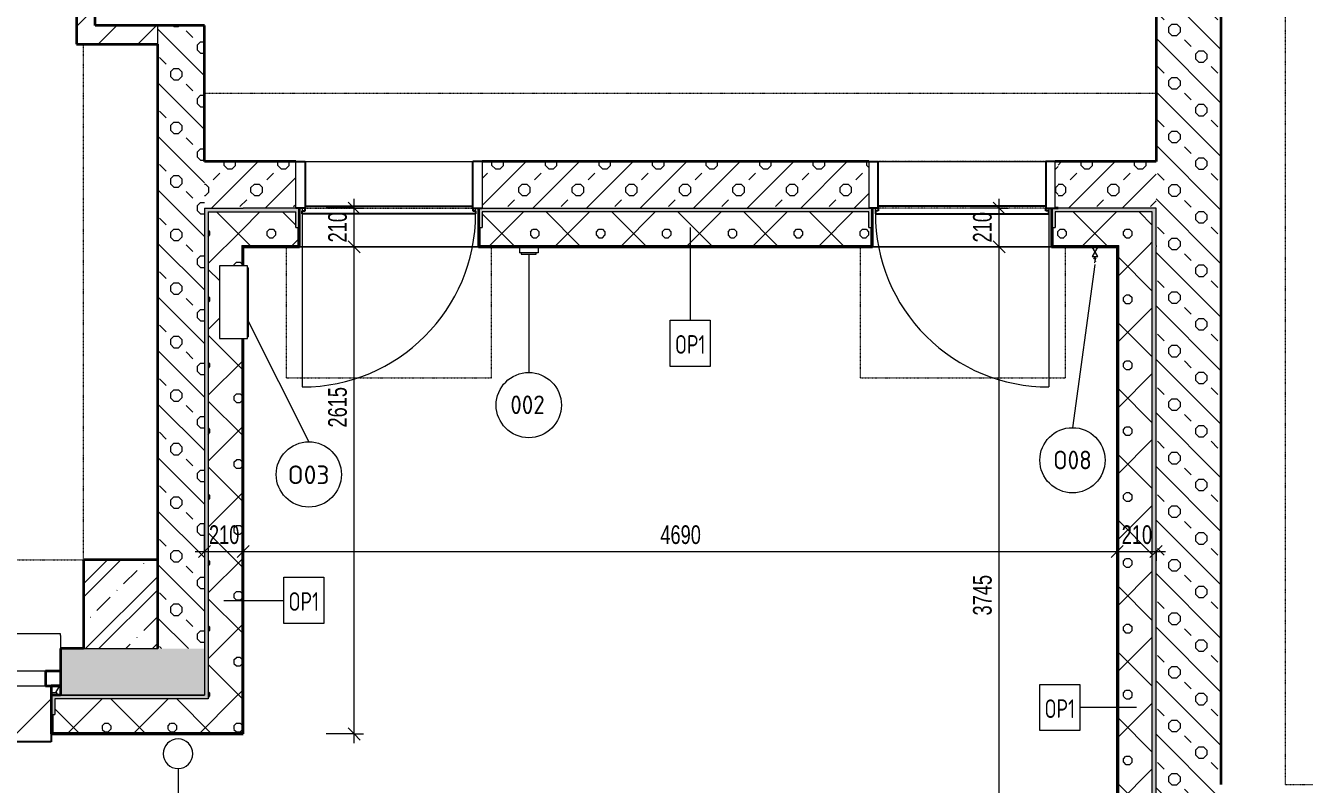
# Model space of a CAD drawing. Header units: millimetres. Extents: x -3281 to 232784, y -45352 to 20466.
# Drawn here: x 16537 to 23399, y -28413 to -24339 of the extents above; entities that cross this region are included whole.
import ezdxf

# ---------------------------------------------------------------- set-up
doc = ezdxf.new("R2010")
doc.units = ezdxf.units.MM
doc.linetypes.add('Dash dot dot', pattern=[5, 2, -1, 0, -1, 0, -1])
doc.linetypes.add('Čerchovaná se dvěma tečkami', pattern=[2.59, 1, -0.53, 0, -0.53, 0, -0.53])
for name, color, linetype, lineweight in [('A-ANNO-DIMS', 211, 'Continuous', 9), ('A-ANNO-DIMS-50', 211, 'Continuous', 9), ('A-DETL', 90, 'Continuous', 13), ('A-DETL-THIN', 151, 'Continuous', 13), ('A-DOOR', 31, 'Continuous', 13), ('A-DOOR-FRAM', 31, 'Continuous', 25), ('A-GENM', 13, 'Continuous', 13), ('A-GENM-IDEN', 13, 'Continuous', 9), ('A-GLAZ', 151, 'Continuous', 13), ('A-WALL', 113, 'Continuous', 13), ('A-WALL-IDEN', 211, 'Continuous', 9), ('E-ELEC-FIXT', 91, 'Continuous', 13), ('E-ELEC-FIXT-IDEN', 2, 'Continuous', 9), ('E-POWR-CNDT-IDEN', 130, 'Continuous', 9), ('E-POWR-RISE', 130, 'Continuous', 13), ('P-SANR-FIXT', 6, 'Continuous', 13), ('P-SANR-FIXT-IDEN', 2, 'Continuous', 9), ('Q-SPCQ', 91, 'Continuous', 13)]:
    doc.layers.add(name, color=color, linetype=linetype, lineweight=lineweight)
doc.layers.add('A-DETL-MBND', color=5, linetype='Continuous')
doc.layers.add('A-WALL-PATT', color=111, linetype='Continuous')
doc.styles.add('Arial_1', font='arial.ttf', dxfattribs={"width": 0.7, "height": 100})
doc.styles.add('ISOCPEUR', font='isocpeur.ttf', dxfattribs={"width": 0.75, "height": 100})
doc.styles.add('ISOCPEUR_1', font='isocpeur.ttf', dxfattribs={"width": 0.9, "height": 100})
doc.styles.add('ISOCPEUR_3', font='isocpeur.ttf', dxfattribs={"height": 100})
doc.dimstyles.new('Vnitřní_-_průhledné_1', dxfattribs={"dimscale": 304.8, "dimtxt": 102.02594, "dimasz": 0.213255, "dimexe": 0.164042, "dimexo": 0.0625, "dimgap": 0.032808, "dimtad": 1, "dimdec": 0, "dimrnd": 5, "dimzin": 0, "dimdsep": 46, "dimtxsty": 'Arial_1', "dimblk1": 'OBLIQUE', "dimblk2": 'OBLIQUE', "dimsah": 1, "dimcen": 0.09, "dimdle": 0.164042, "dimazin": 0, "dimtfac": 1, "dimtdec": 4, "dimtix": 1, "dimtmove": 0, "dimatfit": 3, "dimfxl": 0.492126, "dimfxlon": 1, "dimtvp": 1, "dimtolj": 1, "dimtzin": 0, "dimarcsym": 2})
doc.dimstyles.new('Vnitřní_-_průhledné_2', dxfattribs={"dimscale": 304.8, "dimtxt": 102.02594, "dimasz": 0.213255, "dimexe": 0.164042, "dimexo": 0.0625, "dimgap": 0.032808, "dimtad": 1, "dimdec": 0, "dimrnd": 5, "dimzin": 0, "dimdsep": 46, "dimtxsty": 'Arial_1', "dimblk1": 'OBLIQUE', "dimblk2": 'OBLIQUE', "dimsah": 1, "dimcen": 0.09, "dimdle": 0.164042, "dimazin": 0, "dimtfac": 1, "dimtdec": 4, "dimtix": 1, "dimtmove": 2, "dimatfit": 3, "dimfxl": 0.492126, "dimfxlon": 1, "dimtvp": 1, "dimtolj": 1, "dimtzin": 0, "dimarcsym": 2})
pattern_1 = [(45, (0, 0), (-106.066, 106.066), [])]
pattern_2 = [(45, (0, 0), (0.0007, 353.5527), []), (315, (0, 0), (353.552, 0), []), (270, (153.68, 9.56), (176.771, -176.771), [19.139, -334.416]), (270, (199.87, 9.56), (176.771, -176.771), [19.139, -334.416]), (0, (166.57, 23.1), (176.771, 176.771), [19.139, -334.416]), (0, (166.57, -23.1), (176.771, 176.771), [19.139, -334.416]), (45, (153.68, 9.56), (0.0007, 353.5527), [19.139, -230.861]), (45, (186.35, -23.1), (0.0007, 353.5527), [19.139, -230.861]), (315, (186.35, 23.1), (353.552, 0), [19.139, -230.861]), (315, (153.68, -9.56), (353.552, 0), [19.139, -230.861])]

# ---------------------------------------------------------------- blocks, each defined once
blk = doc.blocks.new('OKNO_2k_nadsvetlik - OKNO_2k_nadsvetlik 2400 x 1800-2039437-1NP_NÁVRH A')
at = {"layer": 'A-GLAZ'}
h = blk.add_hatch(dxfattribs=at)
h.set_pattern_fill('FP_73', color=256, style=0, pattern_type=2)
h.set_pattern_definition([(180, (15524.244, -27808.807), (-75, -43.3), [50, -100]), (240, (15474.244, -27808.807), (-0.0011, -86.601905), [50, -100]), (120, (15474.244, -27808.807), (-74.9989, 43.301905), [50, -100])])
h.paths.add_polyline_path([(-1151, 125), (-1200, 125), (-1200, 75), (-1150, 75), (-1150, 125)])
h.paths.add_polyline_path([(1150, 125), (1150, 75), (1200, 75), (1200, 125), (1151, 125)])
at = {"layer": 'A-GLAZ', "lineweight": 35}
for p, q in [((-1200, 75), (-1150, 75)), ((-1120, 75), (-1200, 75)), ((-1150, 75), (-1150, 125)), ((-1120, -5), (-1120, 75)), ((40, 75), (-40, 75)), ((-40, 75), (-40, -5)), ((40, -5), (40, 75)), ((1200, 75), (1120, 75)), ((1120, 75), (1120, -5)), ((1150, 125), (1150, 75)), ((1150, 75), (1200, 75)), ((-1200, -5), (-1120, -5)), ((-40, -5), (40, -5)), ((1120, -5), (1200, -5))]:
    blk.add_line(p, q, dxfattribs=at)
at = {"layer": 'A-GLAZ'}
for p, q in [((-40, 75), (-1120, 75)), ((1120, 75), (40, 75)), ((-1120, -5), (-40, -5)), ((40, -5), (1120, -5))]:
    blk.add_line(p, q, dxfattribs=at)
blk = doc.blocks.new('parapet s nosem_vnitní - parapet s nosem_vnitní-1280305-1NP_NÁVRH A')
at = {"layer": 'A-GENM'}
for p, q in [((-1200, -190), (-1200, -120)), ((1200, -120), (1200, -190)), ((-1200, -190), (-1200, -200)), ((-1200, -200), (1200, -200)), ((1200, -200), (1200, -190))]:
    blk.add_line(p, q, dxfattribs=at)
blk = doc.blocks.new('parapet_ext - parapet_ext-V26-1NP_NÁVRH A')
at = {"layer": 'Q-SPCQ'}
h = blk.add_hatch(dxfattribs=at)
h.set_pattern_fill('FP_74', color=11, style=0, pattern_type=2)
h.set_pattern_definition([(225, (15524.24, -27883.8), (176.7767, -176.7767), [])])
h.paths.add_polyline_path([(1150, 300), (-1150, 300), (-1150, 0), (1150, 0), (1150, 258)])
at = {"layer": 'Q-SPCQ', "color": 21, "lineweight": 25}
for p, q in [((-1150, 258), (-1150, 300)), ((-1150, 300), (1150, 300)), ((1150, 300), (1150, 258))]:
    blk.add_line(p, q, dxfattribs=at)
blk = doc.blocks.new('DVERE_1k_oblozka - DD03_01_900x1970-1570596-1NP_NÁVRH A')
at = {"layer": 'A-DOOR'}
for p, q in [((-500, 127.9), (-450, 127.9)), ((-500, -122.1), (-500, 127.9)), ((-450, 127.9), (-450, -122.1)), ((450, 127.9), (500, 127.9)), ((450, -122.1), (450, 127.9)), ((500, 127.9), (500, -122.1)), ((-450, -122.1), (-500, -122.1)), ((-465, -122.1), (-465, -1082.1)), ((500, -122.1), (450, -122.1)), ((465, -152.1), (465, -122.1)), ((355, -152.1), (-355, -152.1))]:
    blk.add_line(p, q, dxfattribs=at)
at = {"layer": 'A-DOOR', "linetype": 'Čerchovaná se dvěma tečkami'}
for p, q in [((-450, 127.9), (450, 127.9)), ((-450, -122.1), (450, -122.1))]:
    blk.add_line(p, q, dxfattribs=at)
at = {"layer": 'A-DOOR', "lineweight": 25}
for p, q in [((-465, -137.1), (-450, -137.1)), ((-465, -152.1), (-465, -137.1)), ((-450, -112.1), (450, -112.1)), ((-450, -137.1), (-450, -122.1)), ((450, -122.1), (450, -137.1)), ((450, -137.1), (465, -137.1)), ((465, -137.1), (465, -152.1)), ((465, -152.1), (-465, -152.1))]:
    blk.add_line(p, q, dxfattribs=at)
at = {"layer": 'A-DOOR'}
blk.add_arc((-465, -152.1), 930, 270, 0, dxfattribs=at)
at = {"layer": 'A-DOOR-FRAM'}
for p, q in [((-500, 127.9), (-450, 127.9)), ((-450, 127.9), (-450, -122.1)), ((450, -122.1), (450, 127.9)), ((500, 127.9), (450, 127.9)), ((-450, -122.1), (-500, -122.1)), ((450, -122.1), (500, -122.1))]:
    blk.add_line(p, q, dxfattribs=at)
blk = doc.blocks.new('Vývod_ uzávěr na klíč_ 15_20 mm_ se závitem - DN 15-1585230-1NP_NÁVRH A')
at = {"layer": 'P-SANR-FIXT', "color": 11}
for p, q in [((14.9, -51.6), (-14.9, 0)), ((14.9, 0), (-14.9, -51.6)), ((-14.9, -51.6), (14.9, -51.6)), ((-7.4, -62.8), (0, -56.8)), ((0, -56.8), (7.4, -62.8))]:
    blk.add_line(p, q, dxfattribs=at)
blk.add_open_spline([(0, -62.8), (3.3, -65.6), (2.7, -68.6), (-1.6, -69.3), (-1.6, -72.1), (1.5, -73.9), (3.9, -77.9), (-0.3, -80.3), (-2.2, -82.1), (-2.5, -85.2), (0, -86)], degree=3, knots=[0, 0, 0, 0, 0.0128471, 0.02401618, 0.03573965, 0.0477994, 0.06209632, 0.07535326, 0.08693459, 0.09611218, 0.09611218, 0.09611218, 0.09611218], dxfattribs=at)
blk = doc.blocks.new('DVERE_1k_oblozka - DD03_01_900x1970-1570682-1NP_NÁVRH A')
at = {"layer": 'A-DOOR'}
for p, q in [((-465, 122.1), (-465, 1082.1)), ((355, 152.1), (-355, 152.1)), ((465, 152.1), (465, 122.1)), ((-450, 122.1), (-500, 122.1)), ((-500, 122.1), (-500, -127.9)), ((-450, -127.9), (-450, 122.1)), ((500, 122.1), (450, 122.1)), ((450, 122.1), (450, -127.9)), ((500, -127.9), (500, 122.1)), ((-500, -127.9), (-450, -127.9)), ((450, -127.9), (500, -127.9))]:
    blk.add_line(p, q, dxfattribs=at)
at = {"layer": 'A-DOOR', "lineweight": 25}
for p, q in [((465, 152.1), (-465, 152.1)), ((-465, 152.1), (-465, 137.1)), ((465, 137.1), (465, 152.1)), ((-465, 137.1), (-450, 137.1)), ((-450, 137.1), (-450, 122.1)), ((-450, 112.1), (450, 112.1)), ((450, 122.1), (450, 137.1)), ((450, 137.1), (465, 137.1))]:
    blk.add_line(p, q, dxfattribs=at)
at = {"layer": 'A-DOOR', "linetype": 'Čerchovaná se dvěma tečkami'}
for p, q in [((-450, 122.1), (450, 122.1)), ((-450, -127.9), (450, -127.9))]:
    blk.add_line(p, q, dxfattribs=at)
at = {"layer": 'A-DOOR'}
blk.add_arc((-465, 152.1), 930, 360, 90, dxfattribs=at)
at = {"layer": 'A-DOOR-FRAM'}
for p, q in [((-450, 122.1), (-500, 122.1)), ((-450, -127.9), (-450, 122.1)), ((450, 122.1), (450, -127.9)), ((450, 122.1), (500, 122.1)), ((-500, -127.9), (-450, -127.9)), ((500, -127.9), (450, -127.9))]:
    blk.add_line(p, q, dxfattribs=at)
blk = doc.blocks.new('DPS_ELE_elektroměrná_skříň - DPS_ELE_elektroměrná_skříň 2-1580150-1NP_NÁVRH A')
at = {"layer": 'E-ELEC-FIXT', "color": 11}
for p, q in [((195, 150), (-195, 150)), ((-195, 150), (-195, 0)), ((195, 0), (195, 150)), ((-195, 0), (195, 0)), ((-185, 0), (-185, -5)), ((185, -5), (185, 0)), ((185, -5), (-185, -5))]:
    blk.add_line(p, q, dxfattribs=at)
blk = doc.blocks.new('Vypínač_venkovní - Typ 1-2190683-1NP_NÁVRH A')
at = {"layer": 'A-GENM', "color": 11}
for p, q in [((35, 142), (35, 135)), ((115, 142), (35, 142)), ((115, 135), (115, 142)), ((25, 135), (125, 135)), ((25, 105), (25, 135)), ((125, 105), (25, 105)), ((125, 105), (125, 135))]:
    blk.add_line(p, q, dxfattribs=at)
blk = doc.blocks.new('DIMBLOCK20-1NP_NÁVRH A')
at = {"layer": 'A-ANNO-DIMS-50'}
for p, q in [((17496.5, -27161.7), (17496.5, -27011.7)), ((17704.5, -27161.7), (17704.5, -27011.7)), ((17446.5, -27161.7), (17704.5, -27161.7)), ((17496.5, -27161.7), (17496.5, -27211.7)), ((17704.5, -27161.7), (17704.5, -27211.7))]:
    blk.add_line(p, q, dxfattribs=at)
at = {"layer": 'A-ANNO-DIMS-50', "lineweight": 18}
for p, q in [((17496.5, -27161.7), (17464, -27194.2)), ((17496.5, -27161.7), (17529, -27129.2)), ((17704.5, -27161.7), (17672, -27194.2)), ((17704.5, -27161.7), (17737, -27129.2))]:
    blk.add_line(p, q, dxfattribs=at)
at = {"layer": 'A-ANNO-DIMS-50', "color": 0, "insert": (17520.4, -27021.9), "char_height": 100, "width": 192.123, "attachment_point": 1, "line_spacing_factor": 0.941778, "style": 'Arial_1'}
blk.add_mtext('210', dxfattribs=at)
blk = doc.blocks.new('_Oblique')
at = {"color": 0, "linetype": 'ByBlock', "lineweight": -2}
blk.add_line((-0.5, -0.5), (0.5, 0.5), dxfattribs=at)
blk = doc.blocks.new('DIMBLOCK21-1NP_NÁVRH A')
at = {"layer": 'A-ANNO-DIMS-50'}
for p, q in [((17704.5, -27161.7), (17704.5, -27011.7)), ((22394.5, -27161.7), (22394.5, -27011.7)), ((17704.5, -27161.7), (22394.5, -27161.7)), ((17704.5, -27161.7), (17704.5, -27211.7)), ((22394.5, -27161.7), (22394.5, -27211.7))]:
    blk.add_line(p, q, dxfattribs=at)
at = {"layer": 'A-ANNO-DIMS-50', "lineweight": 18}
for p, q in [((17704.5, -27161.7), (17672, -27194.2)), ((17704.5, -27161.7), (17737, -27129.2)), ((22394.5, -27161.7), (22362, -27194.2)), ((22394.5, -27161.7), (22427, -27129.2))]:
    blk.add_line(p, q, dxfattribs=at)
at = {"layer": 'A-ANNO-DIMS-50', "color": 0, "insert": (19942.7, -27021.9), "char_height": 100, "width": 256.164, "attachment_point": 1, "line_spacing_factor": 0.941778, "style": 'Arial_1'}
blk.add_mtext('4690', dxfattribs=at)
blk = doc.blocks.new('DIMBLOCK22-1NP_NÁVRH A')
at = {"layer": 'A-ANNO-DIMS-50'}
for p, q in [((22394.5, -27161.7), (22394.5, -27011.7)), ((22602.5, -27161.7), (22602.5, -27011.7)), ((22394.5, -27161.7), (22652.5, -27161.7)), ((22394.5, -27161.7), (22394.5, -27211.7)), ((22602.5, -27161.7), (22602.5, -27211.7))]:
    blk.add_line(p, q, dxfattribs=at)
at = {"layer": 'A-ANNO-DIMS-50', "lineweight": 18}
for p, q in [((22394.5, -27161.7), (22362, -27194.2)), ((22394.5, -27161.7), (22427, -27129.2)), ((22602.5, -27161.7), (22570, -27194.2)), ((22602.5, -27161.7), (22635, -27129.2))]:
    blk.add_line(p, q, dxfattribs=at)
at = {"layer": 'A-ANNO-DIMS-50', "color": 0, "insert": (22418.4, -27021.9), "char_height": 100, "width": 192.123, "attachment_point": 1, "line_spacing_factor": 0.941778, "style": 'Arial_1'}
blk.add_mtext('210', dxfattribs=at)
blk = doc.blocks.new('DIMBLOCK161-1NP_NÁVRH A')
at = {"layer": 'A-ANNO-DIMS-50'}
for p, q in [((18299.9, -25527.4), (18149.9, -25527.4)), ((18299.9, -28191.8), (18299.9, -25527.4)), ((18299.9, -25527.4), (18349.9, -25527.4)), ((18299.9, -28141.8), (18149.9, -28141.8)), ((18299.9, -28141.8), (18349.9, -28141.8))]:
    blk.add_line(p, q, dxfattribs=at)
at = {"layer": 'A-ANNO-DIMS-50', "lineweight": 18}
for p, q in [((18299.9, -25527.4), (18267.4, -25494.9)), ((18299.9, -25527.4), (18332.4, -25559.9)), ((18299.9, -28141.8), (18267.4, -28109.3)), ((18299.9, -28141.8), (18332.4, -28174.3))]:
    blk.add_line(p, q, dxfattribs=at)
at = {"layer": 'A-ANNO-DIMS-50', "color": 0, "insert": (18160.1, -26496.9), "char_height": 100, "width": 256.164, "attachment_point": 1, "rotation": 90, "line_spacing_factor": 0.941778, "style": 'Arial_1'}
blk.add_mtext('2615', dxfattribs=at)
blk = doc.blocks.new('DIMBLOCK162-1NP_NÁVRH A')
at = {"layer": 'A-ANNO-DIMS-50'}
for p, q in [((18299.9, -25319.4), (18149.9, -25319.4)), ((18299.9, -25527.4), (18299.9, -25269.4)), ((18299.9, -25319.4), (18349.9, -25319.4)), ((18299.9, -25527.4), (18149.9, -25527.4)), ((18299.9, -25527.4), (18349.9, -25527.4))]:
    blk.add_line(p, q, dxfattribs=at)
at = {"layer": 'A-ANNO-DIMS-50', "lineweight": 18}
for p, q in [((18299.9, -25319.4), (18267.4, -25286.9)), ((18299.9, -25319.4), (18332.4, -25351.9)), ((18299.9, -25527.4), (18267.4, -25494.9)), ((18299.9, -25527.4), (18332.4, -25559.9))]:
    blk.add_line(p, q, dxfattribs=at)
at = {"layer": 'A-ANNO-DIMS-50', "color": 0, "insert": (18160.1, -25503.4), "char_height": 100, "width": 192.123, "attachment_point": 1, "rotation": 90, "line_spacing_factor": 0.941778, "style": 'Arial_1'}
blk.add_mtext('210', dxfattribs=at)
blk = doc.blocks.new('DIMBLOCK163-1NP_NÁVRH A')
at = {"layer": 'A-ANNO-DIMS-50'}
for p, q in [((21760.2, -25527.4), (21610.2, -25527.4)), ((21760.2, -29320.5), (21760.2, -25527.4)), ((21760.2, -25527.4), (21810.2, -25527.4)), ((21760.2, -29270.5), (21710.2, -29270.5)), ((21760.2, -29270.5), (21910.2, -29270.5))]:
    blk.add_line(p, q, dxfattribs=at)
at = {"layer": 'A-ANNO-DIMS-50', "lineweight": 18}
for p, q in [((21760.2, -25527.4), (21727.7, -25494.9)), ((21760.2, -25527.4), (21792.7, -25559.9)), ((21760.2, -29270.5), (21727.7, -29238)), ((21760.2, -29270.5), (21792.7, -29303))]:
    blk.add_line(p, q, dxfattribs=at)
at = {"layer": 'A-ANNO-DIMS-50', "color": 0, "insert": (21620.4, -27505.7), "char_height": 100, "width": 256.164, "attachment_point": 1, "rotation": 90, "line_spacing_factor": 0.941778, "style": 'Arial_1'}
blk.add_mtext('3745', dxfattribs=at)
blk = doc.blocks.new('DIMBLOCK164-1NP_NÁVRH A')
at = {"layer": 'A-ANNO-DIMS-50'}
for p, q in [((21760.2, -25319.4), (21610.2, -25319.4)), ((21760.2, -25527.4), (21760.2, -25269.4)), ((21760.2, -25319.4), (21810.2, -25319.4)), ((21760.2, -25527.4), (21610.2, -25527.4)), ((21760.2, -25527.4), (21810.2, -25527.4))]:
    blk.add_line(p, q, dxfattribs=at)
at = {"layer": 'A-ANNO-DIMS-50', "lineweight": 18}
for p, q in [((21760.2, -25319.4), (21727.7, -25286.9)), ((21760.2, -25319.4), (21792.7, -25351.9)), ((21760.2, -25527.4), (21727.7, -25494.9)), ((21760.2, -25527.4), (21792.7, -25559.9))]:
    blk.add_line(p, q, dxfattribs=at)
at = {"layer": 'A-ANNO-DIMS-50', "color": 0, "insert": (21620.4, -25503.4), "char_height": 100, "width": 192.123, "attachment_point": 1, "rotation": 90, "line_spacing_factor": 0.941778, "style": 'Arial_1'}
blk.add_mtext('210', dxfattribs=at)
blk = doc.blocks.new('Popisek elektrického příslušenství - Orámované-1491386-1NP_NÁVRH A')
at = {"layer": 'E-ELEC-FIXT-IDEN'}
blk.add_circle((-0.1, -0.02), 3.5, dxfattribs=at)
blk = doc.blocks.new('Popiska mechanické zařízení_popiska_zařizovací_předměty - Popiska okna_Bublina-1601467-1NP_NÁVRH A')
at = {"layer": 'P-SANR-FIXT-IDEN'}
blk.add_circle((0, 0), 3.5, dxfattribs=at)
blk = doc.blocks.new('Popiska becný model_Bublina_CC - Popiska okna_Bublina-1416866-1NP_NÁVRH A')
at = {"layer": 'A-GENM-IDEN'}
blk.add_circle((0, 0), 3.5, dxfattribs=at)

msp = doc.modelspace()

# ---------------------------------------------------------------- hatches: boundary and pattern name
at = {"layer": 'A-WALL-PATT', "lineweight": 13}
h = msp.add_hatch(dxfattribs=at)
h.set_pattern_fill('FP_4', color=256, style=0, pattern_type=2)
h.set_pattern_definition(pattern_1)
h.paths.add_polyline_path([(16909.3, -24439.4), (16909.3, -20299.4), (16809.3, -20299.4), (16809.3, -24439.4)])
h = msp.add_hatch(dxfattribs=at)
h.set_pattern_fill('FP_20', color=256, angle=-135, style=0, pattern_type=2)
h.set_pattern_definition([(315, (22602.49, -25844.36), (143.684, 143.684), []), (270, (22669.79, -26073.31), (143.684, -143.684), [25.4, -261.968]), (315, (22669.8, -26098.71), (143.684, 143.684), [25.4, -177.8]), (360, (22687.75, -26116.67), (143.684, 143.684), [25.4, -261.968]), (45, (22713.15, -26116.67), (-143.684, 143.684), [25.4, -177.8]), (270, (22731.11, -26073.31), (143.684, -143.684), [25.4, -261.968]), (315, (22713.15, -26055.35), (143.684, 143.684), [25.4, -177.8]), (360, (22687.75, -26055.35), (143.684, 143.684), [25.4, -261.968]), (45, (22669.79, -26073.31), (-143.684, 143.684), [25.4, -177.8]), (315, (22754.33, -26139.9), (143.684, 143.684), [50.8, -152.4])])
h.paths.add_polyline_path([(22952.5, -29062.5), (22952.5, -22482.5), (22602.5, -22482.5), (22602.5, -29062.5), (22913.5, -29062.5)])
h = msp.add_hatch(dxfattribs=at)
h.set_pattern_fill('FP_4', color=256, style=0, pattern_type=2)
h.set_pattern_definition(pattern_1)
h.paths.add_polyline_path([(17246.5, -24339.4), (16909.3, -24339.4), (16909.3, -24439.4), (17246.5, -24439.4)])
h = msp.add_hatch(dxfattribs=at)
h.set_pattern_fill('FP_17', color=256, angle=-135, style=0, pattern_type=2)
h.set_pattern_definition([(315, (17246.45, -26083.43), (143.684, 143.684), []), (270, (17313.76, -26312.38), (143.684, -143.684), [25.4, -261.968]), (315, (17313.76, -26337.78), (143.684, 143.684), [25.4, -177.8]), (360, (17331.72, -26355.74), (143.684, 143.684), [25.4, -261.968]), (45, (17357.12, -26355.74), (-143.684, 143.684), [25.4, -177.8]), (270, (17375.08, -26312.38), (143.684, -143.684), [25.4, -261.968]), (315, (17357.12, -26294.42), (143.684, 143.684), [25.4, -177.8]), (360, (17331.72, -26294.42), (143.684, 143.684), [25.4, -261.968]), (45, (17313.76, -26312.38), (-143.684, 143.684), [25.4, -177.8]), (315, (17398.3, -26378.96), (143.684, 143.684), [50.8, -152.4])])
h.paths.add_polyline_path([(17496.5, -27683.8), (17496.5, -24339.4), (17246.5, -24339.4), (17246.5, -27683.8)])
h = msp.add_hatch(dxfattribs=at)
h.set_pattern_fill('FP_30', color=256, angle=-135, style=0, pattern_type=2)
h.set_pattern_definition([(45, (20121.31, -25319.37), (-143.684, 143.684), []), (2e-13, (20350.26, -25252.07), (143.684, 143.684), [25.4, -261.968]), (45, (20375.66, -25252.07), (-143.684, 143.684), [25.4, -177.8]), (90, (20393.62, -25234.11), (-143.684, 143.684), [25.4, -261.968]), (135, (20393.62, -25208.7), (-143.684, -143.684), [25.4, -177.8]), (2e-13, (20350.26, -25190.75), (143.684, 143.684), [25.4, -261.968]), (45, (20332.3, -25208.7), (-143.684, 143.684), [25.4, -177.8]), (90, (20332.3, -25234.11), (-143.684, 143.684), [25.4, -261.968]), (135, (20350.26, -25252.07), (-143.684, -143.684), [25.4, -177.8]), (45, (20416.84, -25167.53), (-143.684, 143.684), [50.8, -152.4])])
h.paths.add_polyline_path([(17762.8, -25319.4), (17986.5, -25319.4), (17986.5, -25069.4), (17496.5, -25069.4), (17496.5, -25319.4), (17704.5, -25319.4)])
h.paths.add_polyline_path([(22602.5, -25319.4), (22602.5, -25069.4), (22076.5, -25069.4), (22076.5, -25319.4)])
h.paths.add_polyline_path([(21061.5, -25319.4), (21061.5, -25069.4), (18986.5, -25069.4), (18986.5, -25319.4), (19479.7, -25319.4)])
h = msp.add_hatch(dxfattribs=at)
h.set_pattern_fill('FP_146', color=11, angle=-135, style=0, pattern_type=2)
h.set_pattern_definition([(45, (22140.8, -25319.37), (-143.68, 143.68), []), (2e-13, (22369.74, -25252.07), (143.684, 143.684), [25.4, -261.97]), (45, (22395.14, -25252.07), (-143.68, 143.68), [25.4, -177.8]), (90, (22413.1, -25234.11), (-143.684, 143.684), [25.4, -261.97]), (135, (22413.1, -25208.7), (-143.68, -143.68), [25.4, -177.8]), (2e-13, (22369.74, -25190.75), (143.684, 143.684), [25.4, -261.97]), (45, (22351.78, -25208.7), (-143.68, 143.68), [25.4, -177.8]), (90, (22351.78, -25234.11), (-143.684, 143.684), [25.4, -261.97]), (135, (22369.74, -25252.07), (-143.68, -143.68), [25.4, -177.8]), (45, (22436.32, -25167.53), (-143.68, 143.68), [50.8, -152.4])])
h.paths.add_polyline_path([(22076.5, -25069.4), (22061.5, -25069.4), (22061.5, -25319.4), (22076.5, -25319.4)])
at = {"layer": 'A-WALL-PATT'}
for points in [[(17516.5, -27933.8), (17516.5, -25319.4), (17496.5, -25319.4), (17496.5, -27933.8)], [(22582.5, -29082.5), (22602.5, -29082.5), (22602.5, -25339.4), (22582.5, -25339.4), (22582.5, -29062.5)]]:
    msp.add_hatch(color=11, dxfattribs=at).paths.add_polyline_path(points)
h = msp.add_hatch(color=11, dxfattribs=at)
h.paths.add_polyline_path([(22041.5, -25423.4), (22061.5, -25423.4), (22061.5, -25339.4), (22602.5, -25339.4), (22602.5, -25319.4), (22041.5, -25319.4), (22041.5, -25339.4)])
h.paths.add_polyline_path([(21073.5, -25423.4), (21081.5, -25423.4), (21081.5, -25319.4), (18966.5, -25319.4), (18966.5, -25423.4), (18986.5, -25423.4), (18986.5, -25339.4), (21061.5, -25339.4), (21061.5, -25423.4)])
h.paths.add_polyline_path([(17986.5, -25423.4), (18006.5, -25423.4), (18006.5, -25319.4), (17516.5, -25319.4), (17516.5, -25339.4), (17986.5, -25339.4)])
at = {"layer": 'A-WALL-PATT', "lineweight": 13}
h = msp.add_hatch(dxfattribs=at)
h.set_pattern_fill('FP_12', color=11, style=0, pattern_type=2)
h.set_pattern_definition(pattern_2)
h.paths.add_polyline_path([(17696.5, -27953.8), (17696.5, -26019.4), (17576.5, -26019.4), (17576.5, -25629.4), (17696.5, -25629.4), (17696.5, -25339.4), (17516.5, -25339.4), (17516.5, -27953.8)])
h = msp.add_hatch(dxfattribs=at)
h.set_pattern_fill('FP_12', color=11, style=0, pattern_type=2)
h.set_pattern_definition(pattern_2)
h.paths.add_polyline_path([(19479.7, -25519.4), (21073.5, -25519.4), (21073.5, -25423.4), (21061.5, -25423.4), (21061.5, -25339.4), (18986.5, -25339.4), (18986.5, -25423.4), (18974.5, -25423.4), (18974.5, -25519.4)])
h.paths.add_polyline_path([(17704.5, -25519.4), (17998.5, -25519.4), (17998.5, -25423.4), (17986.5, -25423.4), (17986.5, -25339.4), (17696.5, -25339.4), (17696.5, -25519.4), (17701.5, -25519.4)])
h.paths.add_polyline_path([(22402.5, -25519.4), (22582.5, -25519.4), (22582.5, -25339.4), (22061.5, -25339.4), (22061.5, -25423.4), (22049.5, -25423.4), (22049.5, -25519.4), (22055.1, -25519.4)])
h = msp.add_hatch(dxfattribs=at)
h.set_pattern_fill('FP_12', color=11, style=0, pattern_type=2)
h.set_pattern_definition(pattern_2)
h.paths.add_polyline_path([(22484.3, -29262.5), (22582.5, -29262.5), (22582.5, -25519.4), (22402.5, -25519.4), (22402.5, -29262.5)])
h = msp.add_hatch(dxfattribs=at)
h.set_pattern_fill('FP_10', color=256, angle=225, style=0, pattern_type=2)
h.set_pattern_definition([(45, (0, 0), (-179.6051, 179.6051), []), (45, (71.84, 6e-12), (-179.6051, 179.6051), []), (45, (215.53, 2e-11), (-107.763, 251.4472), [101.6, -50.8, 1.676, -49.124])])
h.paths.add_polyline_path([(17246.5, -27683.8), (17246.5, -27206.6), (16846.5, -27206.6), (16846.5, -27683.8), (16904.4, -27683.8)])
h = msp.add_hatch(dxfattribs=at)
h.set_pattern_fill('FP_15', color=256, angle=-135, style=0, pattern_type=2)
h.set_pattern_definition([(45, (11444.86, -27933.8), (-143.684, 143.684), []), (0, (11673.81, -27866.5), (143.684, 143.684), [25.4, -261.968]), (45, (11699.21, -27866.5), (-143.684, 143.684), [25.4, -177.8]), (90, (11717.17, -27848.54), (-143.684, 143.684), [25.4, -261.968]), (135, (11717.17, -27823.14), (-143.684, -143.684), [25.4, -177.8]), (0, (11673.81, -27805.18), (143.684, 143.684), [25.4, -261.968]), (45, (11655.85, -27823.14), (-143.684, 143.684), [25.4, -177.8]), (90, (11655.85, -27848.54), (-143.684, 143.684), [25.4, -261.968]), (135, (11673.81, -27866.5), (-143.684, -143.684), [25.4, -177.8]), (45, (11740.4, -27781.96), (-143.684, 143.684), [50.8, -152.4])])
h.paths.add_polyline_path([(5249.6, -27933.8), (5372.4, -27933.8), (5372.4, -27683.8), (5249.6, -27683.8)])
h.paths.add_polyline_path([(17496.5, -27933.8), (17496.5, -27683.8), (16724.2, -27683.8), (16724.2, -27933.8), (17246.5, -27933.8)])
h.paths.add_polyline_path([(7772.4, -27933.8), (8372.4, -27933.8), (8372.4, -27683.8), (7772.4, -27683.8)])
h.paths.add_polyline_path([(14324.2, -27933.8), (14324.2, -27683.8), (13769.6, -27683.8), (13769.6, -27933.8), (14149.6, -27933.8)])
h.paths.add_polyline_path([(10849.6, -27933.8), (11369.6, -27933.8), (11369.6, -27683.8), (10772.4, -27683.8), (10772.4, -27933.8)])
h = msp.add_hatch(dxfattribs=at)
h.set_pattern_fill('FP_12', color=11, style=0, pattern_type=2)
h.set_pattern_definition(pattern_2)
h.paths.add_polyline_path([(13727.6, -28133.8), (14366.2, -28133.8), (14366.2, -28037.8), (14354.2, -28037.8), (14354.2, -27953.8), (13739.6, -27953.8), (13739.6, -28037.8), (13727.6, -28037.8)])
h.paths.add_polyline_path([(11069.6, -28133.8), (11069.6, -27953.8), (11049.6, -27953.8), (11049.6, -28133.8)])
h.paths.add_polyline_path([(17696.5, -28133.8), (17696.5, -27953.8), (16694.2, -27953.8), (16694.2, -28037.8), (16682.2, -28037.8), (16682.2, -28133.8), (16904.4, -28133.8)])
h.paths.add_polyline_path([(11389.6, -28133.8), (11491.6, -28133.8), (11491.6, -28037.8), (11479.6, -28037.8), (11479.6, -27953.8), (11389.6, -27953.8), (11389.6, -27994.8)])
at = {"layer": 'A-WALL-PATT'}
h = msp.add_hatch(color=11, dxfattribs=at)
h.paths.add_polyline_path([(11499.6, -28037.8), (11499.6, -27933.8), (11369.6, -27933.8), (11369.6, -27953.8), (11479.6, -27953.8), (11479.6, -28037.8), (11496.6, -28037.8)])
h.paths.add_polyline_path([(13719.6, -28037.8), (13739.6, -28037.8), (13739.6, -27953.8), (14354.2, -27953.8), (14354.2, -28037.8), (14374.2, -28037.8), (14374.2, -27933.8), (13719.6, -27933.8), (13719.6, -27953.8)])
h.paths.add_polyline_path([(16682.2, -28037.8), (16694.2, -28037.8), (16694.2, -27953.8), (17516.5, -27953.8), (17516.5, -27933.8), (16674.2, -27933.8), (16674.2, -28037.8), (16677.2, -28037.8)])

# ---------------------------------------------------------------- linework, layer by layer
at = {"layer": 'A-DETL', "linetype": 'Dash dot dot'}
for p, q in [((23297.5, -28412.5), (23297.5, -22812.5)), ((16846.5, -27206.6), (16846.5, -24439.4)), ((17496.5, -24702.5), (22602.5, -24702.5)), ((21016.5, -26229.4), (21016.5, -25524.4)), ((17937.5, -26229.4), (17937.5, -25529.4)), ((19037.5, -26229.4), (19037.5, -25529.4)), ((22116.5, -26229.4), (22116.5, -25529.4)), ((17937.5, -26229.4), (19037.5, -26229.4)), ((21016.5, -26229.4), (22116.5, -26229.4)), ((14149.6, -27206.6), (16846.5, -27206.6)), ((23297.5, -28412.5), (26046.5, -28412.5))]:
    msp.add_line(p, q, dxfattribs=at)
at = {"layer": 'A-DETL-MBND', "lineweight": 13}
for p, q in [((19186.5, -25529.4), (17704.4, -25529.4)), ((22394.5, -25529.4), (19286.5, -25529.4))]:
    msp.add_line(p, q, dxfattribs=at)
at = {"layer": 'A-DETL-THIN'}
for p, q in [((17246.5, -27683.8), (17246.5, -27206.6)), ((16846.5, -27683.8), (17246.5, -27683.8))]:
    msp.add_line(p, q, dxfattribs=at)
at = {"layer": 'A-GENM-IDEN'}
msp.add_line((19236.5, -25566.3), (19236.5, -26201.3), dxfattribs=at)
at = {"layer": 'A-WALL', "lineweight": 35}
for p, q in [((16809.3, -21599.6), (16809.3, -24439.4)), ((22602.5, -22482.5), (22602.5, -25069.4)), ((16909.3, -24339.4), (16909.3, -22802.5)), ((22952.5, -28412.5), (22952.5, -22812.5)), ((17496.5, -24339.4), (16909.3, -24339.4)), ((17496.5, -25069.4), (17496.5, -24339.4)), ((16809.3, -24439.4), (17246.5, -24439.4)), ((17246.5, -27683.8), (17246.5, -24439.4)), ((17986.5, -25069.4), (17496.5, -25069.4)), ((21061.5, -25069.4), (18986.5, -25069.4)), ((22602.5, -25069.4), (22061.5, -25069.4)), ((17246.5, -27206.6), (16846.5, -27206.6)), ((16846.5, -27206.6), (16846.5, -27683.8)), ((16846.5, -27683.8), (16724.2, -27683.8)), ((16724.2, -27683.8), (16724.2, -27933.8))]:
    msp.add_line(p, q, dxfattribs=at)
at = {"layer": 'A-WALL'}
for p, q in [((17246.5, -24439.4), (17246.5, -24339.4)), ((18036.5, -25069.4), (18936.5, -25069.4)), ((21111.5, -25069.4), (22011.5, -25069.4)), ((17496.5, -25319.4), (17704.5, -25319.4)), ((18986.5, -25319.4), (21061.5, -25319.4)), ((22602.5, -25519.4), (22602.5, -25527.4)), ((16846.5, -27683.8), (17246.5, -27683.8)), ((16724.2, -27933.8), (17496.5, -27933.8)), ((17496.5, -27933.8), (17496.5, -27933.8))]:
    msp.add_line(p, q, dxfattribs=at)
at = {"layer": 'A-WALL', "color": 1}
for p, q in [((17496.5, -25319.4), (17496.5, -27933.8)), ((17986.5, -25319.4), (17704.5, -25319.4)), ((22602.5, -25319.4), (22076.5, -25319.4)), ((22602.5, -25519.4), (22602.5, -25319.4)), ((17516.5, -25339.4), (17516.5, -27953.8)), ((17516.5, -25339.4), (17986.5, -25339.4)), ((17986.5, -25423.4), (17986.5, -25339.4)), ((21061.5, -25339.4), (18986.5, -25339.4)), ((18986.5, -25339.4), (18986.5, -25423.4)), ((21061.5, -25423.4), (21061.5, -25339.4)), ((22061.5, -25339.4), (22061.5, -25423.4)), ((22582.5, -25339.4), (22061.5, -25339.4)), ((22582.5, -29082.5), (22582.5, -25339.4)), ((17986.5, -25423.4), (18006.5, -25423.4)), ((17998.5, -25519.4), (17998.5, -25423.4)), ((18003.5, -25524.4), (18003.5, -25423.4)), ((18966.5, -25423.4), (18986.5, -25423.4)), ((18969.5, -25423.4), (18969.5, -25524.4)), ((18974.5, -25423.4), (18974.5, -25519.4)), ((21061.5, -25423.4), (21081.5, -25423.4)), ((21073.5, -25519.4), (21073.5, -25423.4)), ((21078.5, -25524.4), (21078.5, -25423.4)), ((22041.5, -25423.4), (22061.5, -25423.4)), ((22044.5, -25423.4), (22044.5, -25524.4)), ((22049.5, -25423.4), (22049.5, -25519.4)), ((17696.5, -25519.4), (17696.5, -25629.4)), ((17696.5, -25519.4), (17998.5, -25519.4)), ((17701.5, -25524.4), (17701.5, -25629.4)), ((17701.5, -25524.4), (18003.5, -25524.4)), ((18969.5, -25524.4), (21078.5, -25524.4)), ((18974.5, -25519.4), (21073.5, -25519.4)), ((22044.5, -25524.4), (22397.5, -25524.4)), ((22049.5, -25519.4), (22402.5, -25519.4)), ((22397.5, -25524.4), (22397.5, -29267.5)), ((22402.5, -29262.5), (22402.5, -25519.4)), ((22602.5, -29062.5), (22602.5, -25527.4)), ((17696.5, -26019.4), (17696.5, -28133.8)), ((17701.5, -26019.4), (17701.5, -28138.8)), ((16694.2, -27953.8), (16694.2, -28037.8)), ((17516.5, -27953.8), (16694.2, -27953.8)), ((17496.5, -27933.8), (16724.2, -27933.8)), ((16674.2, -28037.8), (16694.2, -28037.8)), ((16677.2, -28037.8), (16677.2, -28138.8)), ((16682.2, -28037.8), (16682.2, -28133.8)), ((16682.2, -28133.8), (17696.5, -28133.8)), ((16677.2, -28138.8), (17701.5, -28138.8))]:
    msp.add_line(p, q, dxfattribs=at)
at = {"layer": 'A-WALL', "color": 10, "lineweight": 35}
for p, q in [((18006.5, -25527.4), (18006.5, -25319.4)), ((18966.5, -25319.4), (18966.5, -25527.4)), ((21081.5, -25527.4), (21081.5, -25319.4)), ((22041.5, -25319.4), (22041.5, -25527.4)), ((22076.5, -25319.4), (22061.5, -25319.4)), ((17704.5, -25629.4), (17704.5, -25527.4)), ((17704.5, -25527.4), (18006.5, -25527.4)), ((18966.5, -25527.4), (21081.5, -25527.4)), ((22041.5, -25527.4), (22394.5, -25527.4)), ((22394.5, -25527.4), (22394.5, -29270.5)), ((17704.5, -28141.8), (17704.5, -26019.4)), ((16724.2, -27933.8), (16674.2, -27933.8)), ((16674.2, -27933.8), (16674.2, -28141.8)), ((16674.2, -28141.8), (17704.5, -28141.8))]:
    msp.add_line(p, q, dxfattribs=at)
at = {"layer": 'A-WALL', "color": 11}
for p, q in [((18966.5, -25527.4), (18006.5, -25527.4)), ((22041.5, -25527.4), (21081.5, -25527.4))]:
    msp.add_line(p, q, dxfattribs=at)
at = {"layer": 'A-WALL-IDEN'}
for p, q in [((20102.9, -25423.4), (20102.9, -25920.4)), ((17600.5, -27424.5), (17922.4, -27424.5)), ((22498.5, -27999.7), (22192.9, -27999.7))]:
    msp.add_line(p, q, dxfattribs=at)
at = {"layer": 'A-WALL-IDEN', "flags": 128}
for points in [[(19996, -25920.4), (20209.8, -25920.4), (20209.8, -26168.9), (19996, -26168.9)], [(17922.4, -27300.2), (18136.3, -27300.2), (18136.3, -27548.7), (17922.4, -27548.7)], [(21979, -27875.4), (22192.9, -27875.4), (22192.9, -28123.9), (21979, -28123.9)]]:
    msp.add_lwpolyline(points, close=True, dxfattribs=at)
at = {"layer": 'E-ELEC-FIXT-IDEN'}
msp.add_line((17731, -25926.6), (18056.1, -26573.6), dxfattribs=at)
at = {"layer": 'E-POWR-CNDT-IDEN'}
msp.add_line((17354.5, -28327.3), (17354.5, -28754.6), dxfattribs=at)
at = {"layer": 'E-POWR-RISE', "color": 11}
for start, end in [(90, 180), (0, 90), (180, 270), (270, 0)]:
    msp.add_arc((17354.5, -28247.8), 79.5, start, end, dxfattribs=at)
at = {"layer": 'P-SANR-FIXT-IDEN'}
msp.add_line((22274.5, -25622.3), (22154, -26497.6), dxfattribs=at)

# ---------------------------------------------------------------- block references
at = {"layer": 'A-DOOR'}
msp.add_blockref('DVERE_1k_oblozka - DD03_01_900x1970-1570596-1NP_NÁVRH A', (18486.5, -25197.2), dxfattribs=at)
at = {"layer": 'A-DOOR', "rotation": 180}
msp.add_blockref('DVERE_1k_oblozka - DD03_01_900x1970-1570682-1NP_NÁVRH A', (21561.5, -25197.2), dxfattribs=at)
at = {"layer": 'A-GENM', "color": 11, "rotation": 180}
msp.add_blockref('Vypínač_venkovní - Typ 1-2190683-1NP_NÁVRH A', (19311.5, -25424.4), dxfattribs=at)
at = {"layer": 'A-GENM', "rotation": 180}
msp.add_blockref('parapet s nosem_vnitní - parapet s nosem_vnitní-1280305-1NP_NÁVRH A', (15524.2, -27803.8), dxfattribs=at)
at = {"layer": 'A-GENM-IDEN', "xscale": 49.99999999999998, "yscale": 49.99999999999998, "zscale": 49.99999999999998}
msp.add_blockref('Popiska becný model_Bublina_CC - Popiska okna_Bublina-1416866-1NP_NÁVRH A', (19236.5, -26376.3), dxfattribs=at)
at = {"layer": 'A-GLAZ', "rotation": 180}
msp.add_blockref('OKNO_2k_nadsvetlik - OKNO_2k_nadsvetlik 2400 x 1800-2039437-1NP_NÁVRH A', (15524.2, -27808.8), dxfattribs=at)
at = {"layer": 'E-ELEC-FIXT', "color": 11, "rotation": 90}
msp.add_blockref('DPS_ELE_elektroměrná_skříň - DPS_ELE_elektroměrná_skříň 2-1580150-1NP_NÁVRH A', (17726.5, -25824.4), dxfattribs=at)
at = {"layer": 'E-ELEC-FIXT-IDEN', "xscale": 49.99999999999998, "yscale": 49.99999999999998, "zscale": 49.99999999999998}
msp.add_blockref('Popisek elektrického příslušenství - Orámované-1491386-1NP_NÁVRH A', (18061.3, -26747.6), dxfattribs=at)
at = {"layer": 'P-SANR-FIXT', "color": 11}
msp.add_blockref('Vývod_ uzávěr na klíč_ 15_20 mm_ se závitem - DN 15-1585230-1NP_NÁVRH A', (22274.5, -25527.4), dxfattribs=at)
at = {"layer": 'P-SANR-FIXT-IDEN', "xscale": 49.99999999999998, "yscale": 49.99999999999998, "zscale": 49.99999999999998}
msp.add_blockref('Popiska mechanické zařízení_popiska_zařizovací_předměty - Popiska okna_Bublina-1601467-1NP_NÁVRH A', (22154, -26672.6), dxfattribs=at)
at = {"layer": 'Q-SPCQ', "color": 21, "lineweight": 25, "rotation": 180}
msp.add_blockref('parapet_ext - parapet_ext-V26-1NP_NÁVRH A', (15524.2, -27883.8), dxfattribs=at)

# ---------------------------------------------------------------- texts
at = {"layer": 'A-GENM-IDEN', "insert": (19137.6, -26324.8), "char_height": 100, "width": 238.101, "attachment_point": 1, "style": 'ISOCPEUR_1'}
msp.add_mtext('002', dxfattribs=at)
at = {"layer": 'A-WALL-IDEN', "char_height": 100, "width": 195.411, "attachment_point": 1, "style": 'ISOCPEUR'}
for insert in [(20021, -26000.9), (17947.4, -27380.7), (22004, -27955.9)]:
    msp.add_mtext('OP1', dxfattribs=dict(at, insert=insert))
at = {"layer": 'E-ELEC-FIXT-IDEN', "insert": (17942.8, -26700.5), "char_height": 100, "width": 276.582, "attachment_point": 1, "style": 'ISOCPEUR_3'}
msp.add_mtext('O03', dxfattribs=at)
at = {"layer": 'P-SANR-FIXT-IDEN', "insert": (22050.6, -26621.1), "char_height": 100, "width": 248.924, "attachment_point": 1, "style": 'ISOCPEUR_1'}
msp.add_mtext('O08', dxfattribs=at)

# ---------------------------------------------------------------- dimensions: what is measured, and where the dimension line sits
at = {"layer": 'A-ANNO-DIMS'}
for base, p1, p2, override, picture, middle in [((18299.9, -25319.4), (18149.9, -25527.4), (18149.9, -25319.4), {"dimpost": '<>', "dimfxl": 208}, 'DIMBLOCK162-1NP_NÁVRH A', (18238.9, -25423.4)), ((21760.2, -25319.4), (21610.2, -25527.4), (21610.2, -25319.4), {"dimpost": '<>', "dimfxl": 208}, 'DIMBLOCK164-1NP_NÁVRH A', (21699.1, -25423.4)), ((21760.2, -25527.4), (21910.2, -29270.5), (21610.2, -25527.4), {"dimpost": '<>', "dimfxl": 3755.134215}, 'DIMBLOCK163-1NP_NÁVRH A', (21699.1, -27398.9))]:
    dim = msp.add_linear_dim(base=base, p1=p1, p2=p2, angle=90, dimstyle='Vnitřní_-_průhledné_1', override=override, dxfattribs=at)
    dim.commit()
    dim.dimension.update_dxf_attribs({"geometry": picture, "text_midpoint": middle})
dim = msp.add_linear_dim(base=(18299.9, -25527.4), p1=(18149.9, -28141.8), p2=(18149.9, -25527.4), angle=90, dimstyle='Vnitřní_-_průhledné_2', override={"dimpost": '<>', "dimfxl": 2614.436928}, dxfattribs=at)
dim.commit()
dim.dimension.update_dxf_attribs({"geometry": 'DIMBLOCK161-1NP_NÁVRH A', "text_midpoint": (18226.8, -26368.8), "dimtype": 160, "text_rotation": 90})
for base, p1, p2, override, picture, middle in [((17704.5, -27161.7), (17496.5, -27011.7), (17704.5, -27011.7), {"dimpost": '<>', "dimfxl": 208}, 'DIMBLOCK20-1NP_NÁVRH A', (17600.5, -27100.6)), ((22394.5, -27161.7), (17704.5, -27011.7), (22394.5, -27011.7), {"dimpost": '<>', "dimfxl": 4690.034194}, 'DIMBLOCK21-1NP_NÁVRH A', (20049.5, -27100.6)), ((22602.5, -27161.7), (22394.5, -27011.7), (22602.5, -27011.7), {"dimpost": '<>', "dimfxl": 208}, 'DIMBLOCK22-1NP_NÁVRH A', (22498.5, -27100.6))]:
    dim = msp.add_linear_dim(base=base, p1=p1, p2=p2, dimstyle='Vnitřní_-_průhledné_1', override=override, dxfattribs=at)
    dim.commit()
    dim.dimension.update_dxf_attribs({"geometry": picture, "text_midpoint": middle})

doc.saveas('drawing.dxf')
